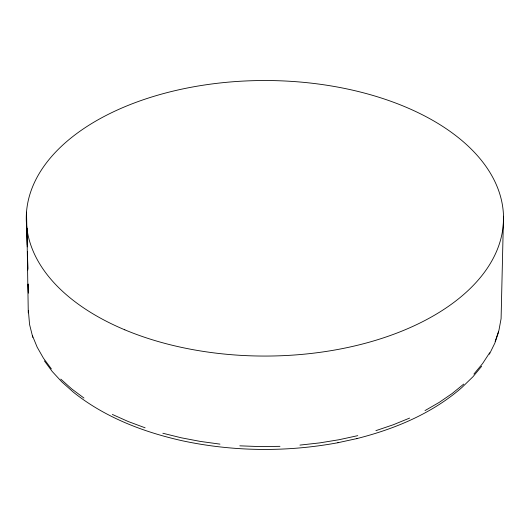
<?xml version="1.0" encoding="UTF-8"?>
<svg xmlns="http://www.w3.org/2000/svg" width="530" height="530" viewBox="0 0 530 530"><rect width="100%" height="100%" fill="white"/><g stroke="black" fill="none" stroke-linecap="round" stroke-linejoin="round"><path stroke-width="0.79" d="M503.5 216.247L501.089 318.662L498.955 330.197L495.146 341.585M32.794 337.378L29.554 324.44L28.368 310.421M498.69 331.667L494.881 343.042L489.415 354.186M489.667 352.742L482.578 363.593L473.913 374.061M481.657 366.25L473.032 376.671L461.948 387.457C432.235 413.473 394.876 428.975 356.942 438.575L356.365 438.701M463.75 384.065L452.15 393.532L439.198 402.396L424.994 410.598M409.637 418.077L393.233 424.775L375.909 430.645M44.401 360.89L52.251 371.51L61.639 381.713L73.418 392.22C104.801 417.322 143.186 431.996 182.088 440.721L182.605 440.834C233.564 451.679 286.637 452.229 337.855 442.735L338.319 442.636M357.783 435.647L338.988 439.741L319.656 442.901L299.934 445.101M337.855 442.735L356.942 438.575M279.959 446.333L259.872 446.578L239.825 445.836M219.957 444.12L200.413 441.437L181.333 437.807L162.856 433.255M145.114 427.816L128.233 421.529L112.34 414.433M83.952 398.043L71.669 388.868L60.778 379.122M51.35 368.88L43.467 358.214L37.179 347.196L32.529 335.914M27.288 244.88L26.917 228.49L28.275 312.866M27.434 251.439L27.818 268.65M28.17 284.226L28.348 292.421M26.5 212.166L27.295 246.874M27.414 251.836L27.832 270.015M28.15 284.06L28.362 293.156M124.822 329.832A238.632 137.774 0 0 0 502.241 232.557A238.632 137.774 0 0 0 167.619 92.485A238.632 137.774 0 0 0 124.822 329.832"/></g></svg>
